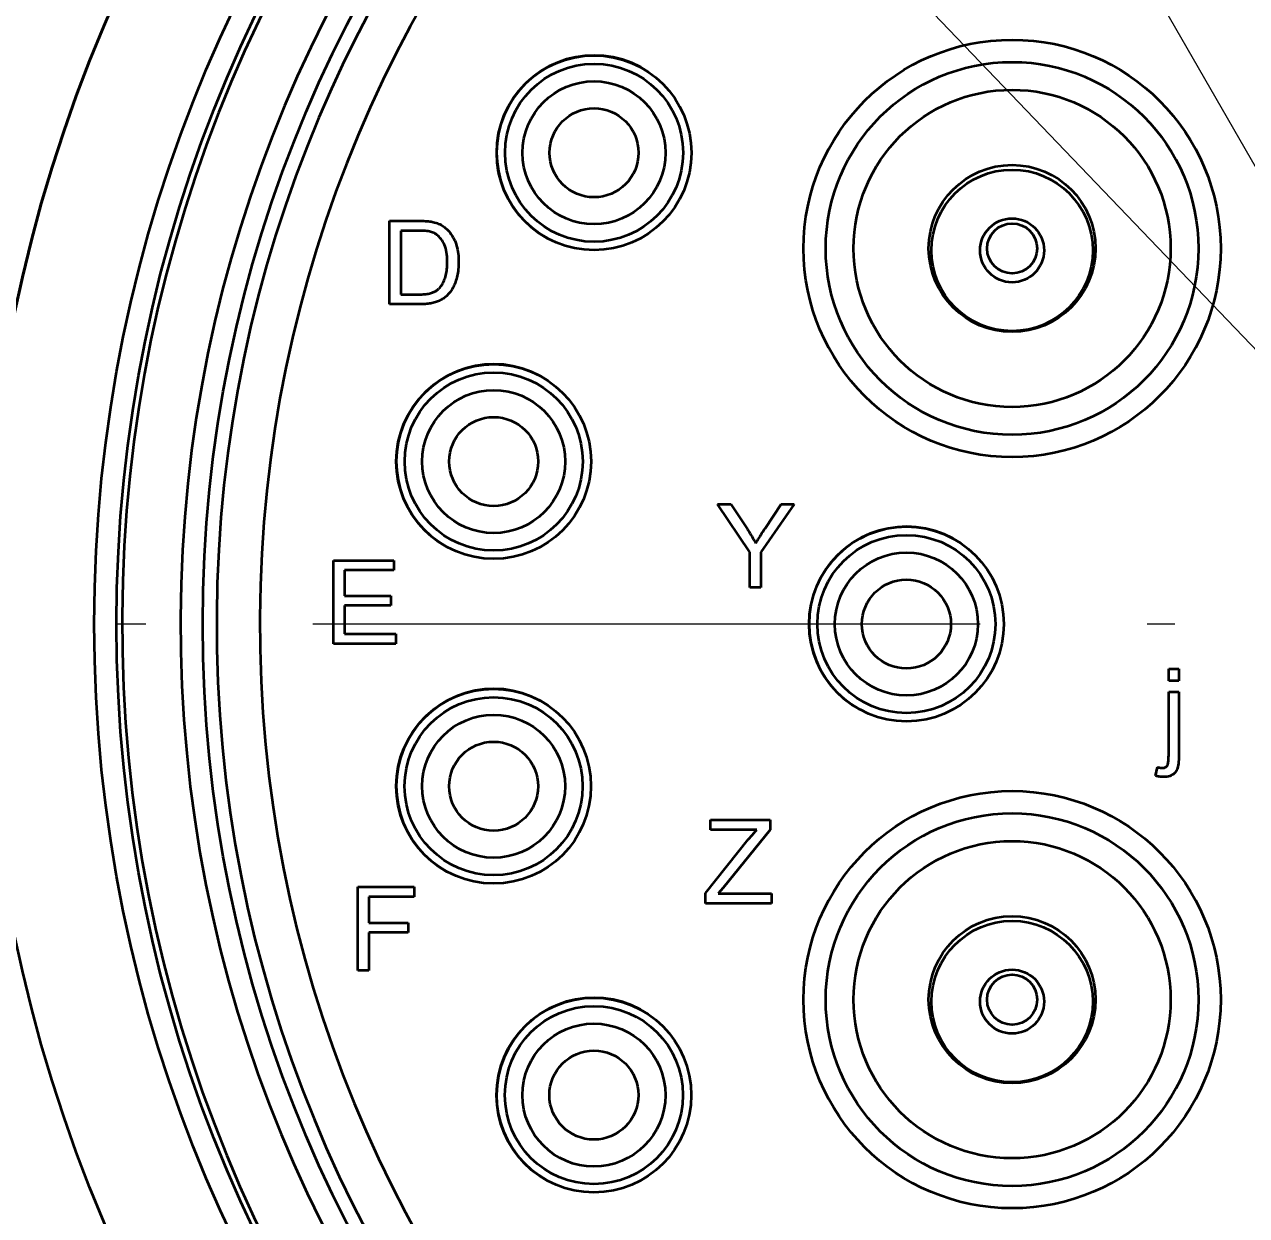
# Model space of a CAD drawing. Extents: x 23 to 472, y 3 to 294.
# Drawn here: x 371.7 to 382.68, y 206.67 to 217.37 of the extents above; entities that cross this region are included whole.
import ezdxf
from ezdxf.enums import TextEntityAlignment as Align

# ---------------------------------------------------------------- set-up
doc = ezdxf.new("R2010")
doc.units = 0
doc.linetypes.add('DASHDOT', pattern=[18.5, 12, -3, 0.5, -3])
doc.layers.get('0').update_dxf_attribs({"lineweight": 13})
doc.styles.get("Standard").update_dxf_attribs({"font": 'isocp.shx'})
doc.dimstyles.get("Standard").update_dxf_attribs({"dimtxt": 2.5, "dimasz": 2.5, "dimexe": 1.25, "dimexo": 0.625, "dimtad": 1, "dimcen": 2.5, "dimadec": 0, "dimazin": 0, "dimtfac": 1, "dimtmove": 0, "dimatfit": 0, "dimfxl": 0, "dimarcsym": 0})

# ---------------------------------------------------------------- blocks, each defined once
blk = doc.blocks.new('*D')
at = {"color": 7, "lineweight": 13}
for p, q in [((369.263, 239.553), (395.349, 194.212)), ((363.234, 234.837), (397.923, 198.622))]:
    blk.add_line(p, q, dxfattribs=at)
at = {"color": 34, "lineweight": 13, "ltscale": 0.415699}
blk.add_line((121.028, 197.011), (121.028, 180.383), dxfattribs=at)
at = {"color": 34, "lineweight": 13, "ltscale": 0.421525}
blk.add_line((278.401, 197.011), (278.401, 180.15), dxfattribs=at)
at = {"color": 34, "lineweight": 13}
for p, q in [((45.716, 194.074), (45.716, 169.46)), ((353.941, 194.074), (353.941, 169.46)), ((45.716, 182.383), (121.028, 182.383)), ((278.401, 182.15), (353.941, 182.15)), ((45.716, 171.46), (353.941, 171.46))]:
    blk.add_line(p, q, dxfattribs=at)
at = {"color": 34, "lineweight": 13, "ltscale": 0.342256}
blk.add_line((45.716, 194.074), (45.716, 180.383), dxfattribs=at)
at = {"color": 34, "lineweight": 13, "ltscale": 0.348082}
blk.add_line((353.941, 194.074), (353.941, 180.15), dxfattribs=at)
at = {"color": 7, "lineweight": 13}
for points in [[(376.315, 228.334), (374.903, 229.751), (375.418, 227.818)], [(374.039, 224.304), (372.329, 225.341), (373.292, 223.588)], [(396.213, 199.659), (397.923, 198.622), (396.96, 200.375)], [(393.937, 195.629), (395.349, 194.212), (394.834, 196.145)]]:
    blk.add_lwpolyline(points, dxfattribs=at)
at = {"color": 34, "lineweight": 13}
for points in [[(47.647, 182.901), (45.716, 182.383), (47.647, 181.866)], [(119.096, 181.866), (121.028, 182.383), (119.096, 182.901)], [(280.332, 182.668), (278.401, 182.15), (280.332, 181.633)], [(352.01, 181.633), (353.941, 182.15), (352.01, 182.668)], [(47.647, 171.978), (45.716, 171.46), (47.647, 170.943)], [(352.01, 170.943), (353.941, 171.46), (352.01, 171.978)]]:
    blk.add_lwpolyline(points, dxfattribs=at)
at = {"color": 7, "lineweight": 13}
for s, rotation, p, p2 in [('%%c', 299.913, (370.13, 240.052), (371.377, 237.885)), ('82', 299.913, (371.875, 237.018), (374.062, 233.217)), ('%%c', 313.7669, (363.956, 235.528), (365.685, 233.723)), ('74', 313.7669, (366.377, 233.001), (369.41, 229.834))]:
    blk.add_text(s, height=2.5, rotation=rotation, dxfattribs=at).set_placement(p, p2, align=Align.FIT)
at = {"color": 34, "lineweight": 13}
for s, height, p, p2 in [('/[6.3]', 3.5, (93.533, 183.383), (107.906, 183.383)), ('/[6.3]', 3.5, (326.333, 183.15), (340.705, 183.15)), ('155', 3.5, (74.21, 183.383), (83.768, 183.383)), ('155', 3.5, (307.009, 183.15), (316.567, 183.15)), ('%%p50', 2.45, (85.868, 183.908), (92.533, 183.908)), ('%%p50', 2.45, (318.667, 183.675), (325.333, 183.675)), ('"L"', 3.5, (194.441, 172.46), (202.031, 172.46)), ('%%p50', 2.45, (204.131, 172.985), (210.797, 172.985))]:
    blk.add_text(s, height=height, dxfattribs=at).set_placement(p, p2, align=Align.FIT)
blk = doc.blocks.new('BLOCK4538')
at = {"color": 7, "linetype": 'DASHDOT', "lineweight": 13}
blk.add_line((45.826, 0), (-49.283, 0), dxfattribs=at)
blk = doc.blocks.new('BLOCK4539')
at = {"color": 7, "lineweight": 35, "ltscale": 0.0375}
for p, q in [((-20.29, 5.746), (-20.29, 7.246)), ((-21.298, -0.356), (-21.298, 1.144)), ((-20.861, -6.225), (-20.861, -4.725))]:
    blk.add_line(p, q, dxfattribs=at)
at = {"color": 7, "lineweight": 35, "ltscale": 0.012918}
blk.add_line((-20.29, 7.246), (-19.773, 7.246), dxfattribs=at)
at = {"color": 7, "lineweight": 35, "ltscale": 0.028649}
for p, q in [((-20.091, 7.069), (-20.091, 5.923)), ((-6.101, -1.221), (-6.101, -2.367))]:
    blk.add_line(p, q, dxfattribs=at)
at = {"color": 7, "lineweight": 35, "ltscale": 0.007879}
blk.add_line((-19.776, 7.069), (-20.091, 7.069), dxfattribs=at)
at = {"color": 7, "lineweight": 35, "ltscale": 0.000860609}
blk.add_line((-19.742, 7.068), (-19.776, 7.069), dxfattribs=at)
at = {"color": 7, "lineweight": 35, "ltscale": 0.000854117}
blk.add_line((-19.773, 7.246), (-19.739, 7.246), dxfattribs=at)
at = {"color": 7, "lineweight": 35, "ltscale": 0.000812472}
blk.add_line((-19.709, 7.068), (-19.742, 7.068), dxfattribs=at)
at = {"color": 7, "lineweight": 35, "ltscale": 0.000812683}
blk.add_line((-19.739, 7.246), (-19.706, 7.245), dxfattribs=at)
at = {"color": 7, "lineweight": 35, "ltscale": 0.000764671}
blk.add_line((-19.679, 7.066), (-19.709, 7.068), dxfattribs=at)
at = {"color": 7, "lineweight": 35, "ltscale": 0.0007718}
blk.add_line((-19.706, 7.245), (-19.675, 7.244), dxfattribs=at)
at = {"color": 7, "lineweight": 35, "ltscale": 0.000716897}
blk.add_line((-19.65, 7.064), (-19.679, 7.066), dxfattribs=at)
at = {"color": 7, "lineweight": 35, "ltscale": 0.000730731}
blk.add_line((-19.675, 7.244), (-19.646, 7.242), dxfattribs=at)
at = {"color": 7, "lineweight": 35, "ltscale": 0.000670018}
blk.add_line((-19.623, 7.061), (-19.65, 7.064), dxfattribs=at)
at = {"color": 7, "lineweight": 35, "ltscale": 0.000690252}
blk.add_line((-19.646, 7.242), (-19.619, 7.24), dxfattribs=at)
at = {"color": 7, "lineweight": 35, "ltscale": 0.000623302}
blk.add_line((-19.599, 7.058), (-19.623, 7.061), dxfattribs=at)
at = {"color": 7, "lineweight": 35, "ltscale": 0.000649671}
blk.add_line((-19.619, 7.24), (-19.593, 7.238), dxfattribs=at)
at = {"color": 7, "lineweight": 35, "ltscale": 0.000577815}
blk.add_line((-19.576, 7.054), (-19.599, 7.058), dxfattribs=at)
at = {"color": 7, "lineweight": 35, "ltscale": 0.000609389}
blk.add_line((-19.593, 7.238), (-19.569, 7.235), dxfattribs=at)
at = {"color": 7, "lineweight": 35, "ltscale": 0.000533297}
blk.add_line((-19.555, 7.049), (-19.576, 7.054), dxfattribs=at)
at = {"color": 7, "lineweight": 35, "ltscale": 0.000569539}
blk.add_line((-19.569, 7.235), (-19.546, 7.232), dxfattribs=at)
at = {"color": 7, "lineweight": 35, "ltscale": 0.000489575}
blk.add_line((-19.536, 7.044), (-19.555, 7.049), dxfattribs=at)
at = {"color": 7, "lineweight": 35, "ltscale": 0.000530563}
blk.add_line((-19.546, 7.232), (-19.525, 7.228), dxfattribs=at)
at = {"color": 7, "lineweight": 35, "ltscale": 0.0004478}
blk.add_line((-19.519, 7.038), (-19.536, 7.044), dxfattribs=at)
at = {"color": 7, "lineweight": 35, "ltscale": 0.000492081}
blk.add_line((-19.525, 7.228), (-19.506, 7.224), dxfattribs=at)
at = {"color": 7, "lineweight": 35, "ltscale": 0.00059323}
blk.add_line((-19.497, 7.029), (-19.519, 7.038), dxfattribs=at)
at = {"color": 7, "lineweight": 35, "ltscale": 0.00065514}
blk.add_line((-19.506, 7.224), (-19.481, 7.218), dxfattribs=at)
at = {"color": 7, "lineweight": 35, "ltscale": 0.000643037}
blk.add_line((-19.481, 7.218), (-19.456, 7.211), dxfattribs=at)
at = {"color": 7, "lineweight": 35, "ltscale": 0.000632765}
blk.add_line((-19.456, 7.211), (-19.432, 7.202), dxfattribs=at)
at = {"color": 7, "lineweight": 35, "ltscale": 0.000623222}
blk.add_line((-19.432, 7.202), (-19.409, 7.193), dxfattribs=at)
at = {"color": 7, "lineweight": 35, "ltscale": 0.00061536}
blk.add_line((-19.409, 7.193), (-19.386, 7.183), dxfattribs=at)
at = {"color": 7, "lineweight": 35, "ltscale": 0.000608915}
blk.add_line((-19.386, 7.183), (-19.365, 7.171), dxfattribs=at)
at = {"color": 7, "lineweight": 35, "ltscale": 0.000604343}
blk.add_line((-19.365, 7.171), (-19.344, 7.159), dxfattribs=at)
at = {"color": 7, "lineweight": 35, "ltscale": 0.000600443}
blk.add_line((-19.344, 7.159), (-19.324, 7.146), dxfattribs=at)
at = {"color": 7, "lineweight": 35, "ltscale": 0.000598502}
blk.add_line((-19.324, 7.146), (-19.305, 7.132), dxfattribs=at)
at = {"color": 7, "lineweight": 35, "ltscale": 0.000598583}
blk.add_line((-19.305, 7.132), (-19.286, 7.117), dxfattribs=at)
at = {"color": 7, "lineweight": 35, "ltscale": 0.000774607}
blk.add_line((-19.286, 7.117), (-19.263, 7.096), dxfattribs=at)
at = {"color": 7, "lineweight": 35, "ltscale": 0.000772011}
blk.add_line((-19.263, 7.096), (-19.241, 7.075), dxfattribs=at)
at = {"color": 7, "lineweight": 35, "ltscale": 0.000771525}
blk.add_line((-19.241, 7.075), (-19.22, 7.052), dxfattribs=at)
at = {"color": 7, "lineweight": 35, "ltscale": 0.000772991}
blk.add_line((-19.22, 7.052), (-19.201, 7.028), dxfattribs=at)
at = {"color": 7, "lineweight": 35, "ltscale": 0.000596176}
blk.add_line((-19.476, 7.018), (-19.497, 7.029), dxfattribs=at)
at = {"color": 7, "lineweight": 35, "ltscale": 0.000602188}
blk.add_line((-19.456, 7.005), (-19.476, 7.018), dxfattribs=at)
at = {"color": 7, "lineweight": 35, "ltscale": 0.000612062}
blk.add_line((-19.436, 6.99), (-19.456, 7.005), dxfattribs=at)
at = {"color": 7, "lineweight": 35, "ltscale": 0.000624554}
blk.add_line((-19.417, 6.974), (-19.436, 6.99), dxfattribs=at)
at = {"color": 7, "lineweight": 35, "ltscale": 0.000640223}
blk.add_line((-19.399, 6.957), (-19.417, 6.974), dxfattribs=at)
at = {"color": 7, "lineweight": 35, "ltscale": 0.000658548}
blk.add_line((-19.381, 6.937), (-19.399, 6.957), dxfattribs=at)
at = {"color": 7, "lineweight": 35, "ltscale": 0.000679116}
blk.add_line((-19.364, 6.916), (-19.381, 6.937), dxfattribs=at)
at = {"color": 7, "lineweight": 35, "ltscale": 0.000702166}
blk.add_line((-19.347, 6.893), (-19.364, 6.916), dxfattribs=at)
at = {"color": 7, "lineweight": 35, "ltscale": 0.000727572}
blk.add_line((-19.331, 6.869), (-19.347, 6.893), dxfattribs=at)
at = {"color": 7, "lineweight": 35, "ltscale": 0.000754442}
blk.add_line((-19.317, 6.842), (-19.331, 6.869), dxfattribs=at)
at = {"color": 7, "lineweight": 35, "ltscale": 0.000785166}
blk.add_line((-19.304, 6.814), (-19.317, 6.842), dxfattribs=at)
at = {"color": 7, "lineweight": 35, "ltscale": 0.00082116}
blk.add_line((-19.292, 6.783), (-19.304, 6.814), dxfattribs=at)
at = {"color": 7, "lineweight": 35, "ltscale": 0.000776791}
blk.add_line((-19.201, 7.028), (-19.182, 7.003), dxfattribs=at)
at = {"color": 7, "lineweight": 35, "ltscale": 0.000782527}
blk.add_line((-19.182, 7.003), (-19.165, 6.976), dxfattribs=at)
at = {"color": 7, "lineweight": 35, "ltscale": 0.000790665}
blk.add_line((-19.165, 6.976), (-19.149, 6.949), dxfattribs=at)
at = {"color": 7, "lineweight": 35, "ltscale": 0.000800556}
blk.add_line((-19.149, 6.949), (-19.134, 6.921), dxfattribs=at)
at = {"color": 7, "lineweight": 35, "ltscale": 0.000812665}
blk.add_line((-19.134, 6.921), (-19.121, 6.891), dxfattribs=at)
at = {"color": 7, "lineweight": 35, "ltscale": 0.000826324}
blk.add_line((-19.121, 6.891), (-19.108, 6.861), dxfattribs=at)
at = {"color": 7, "lineweight": 35, "ltscale": 0.000839002}
blk.add_line((-19.108, 6.861), (-19.097, 6.829), dxfattribs=at)
at = {"color": 7, "lineweight": 35, "ltscale": 0.000851288}
blk.add_line((-19.097, 6.829), (-19.087, 6.796), dxfattribs=at)
at = {"color": 7, "lineweight": 35, "ltscale": 0.000859898}
blk.add_line((-19.282, 6.75), (-19.292, 6.783), dxfattribs=at)
at = {"color": 7, "lineweight": 35, "ltscale": 0.000902372}
blk.add_line((-19.274, 6.715), (-19.282, 6.75), dxfattribs=at)
at = {"color": 7, "lineweight": 35, "ltscale": 0.000947583}
blk.add_line((-19.267, 6.678), (-19.274, 6.715), dxfattribs=at)
at = {"color": 7, "lineweight": 35, "ltscale": 0.000994984}
blk.add_line((-19.261, 6.638), (-19.267, 6.678), dxfattribs=at)
at = {"color": 7, "lineweight": 35, "ltscale": 0.001045}
blk.add_line((-19.257, 6.597), (-19.261, 6.638), dxfattribs=at)
at = {"color": 7, "lineweight": 35, "ltscale": 0.001096}
blk.add_line((-19.255, 6.553), (-19.257, 6.597), dxfattribs=at)
at = {"color": 7, "lineweight": 35, "ltscale": 0.00086439}
blk.add_line((-19.087, 6.796), (-19.078, 6.763), dxfattribs=at)
at = {"color": 7, "lineweight": 35, "ltscale": 0.000879038}
blk.add_line((-19.078, 6.763), (-19.071, 6.729), dxfattribs=at)
at = {"color": 7, "lineweight": 35, "ltscale": 0.00089516}
blk.add_line((-19.071, 6.729), (-19.064, 6.693), dxfattribs=at)
at = {"color": 7, "lineweight": 35, "ltscale": 0.000912206}
blk.add_line((-19.064, 6.693), (-19.059, 6.657), dxfattribs=at)
at = {"color": 7, "lineweight": 35, "ltscale": 0.000930419}
blk.add_line((-19.059, 6.657), (-19.055, 6.62), dxfattribs=at)
at = {"color": 7, "lineweight": 35, "ltscale": 0.000950001}
blk.add_line((-19.055, 6.62), (-19.052, 6.582), dxfattribs=at)
at = {"color": 7, "lineweight": 35, "ltscale": 0.00074078}
blk.add_line((-19.264, 6.35), (-19.261, 6.379), dxfattribs=at)
at = {"color": 7, "lineweight": 35, "ltscale": 0.000763778}
blk.add_line((-19.261, 6.379), (-19.258, 6.41), dxfattribs=at)
at = {"color": 7, "lineweight": 35, "ltscale": 0.000787364}
blk.add_line((-19.258, 6.41), (-19.256, 6.441), dxfattribs=at)
at = {"color": 7, "lineweight": 35, "ltscale": 0.00081192}
blk.add_line((-19.256, 6.441), (-19.255, 6.474), dxfattribs=at)
at = {"color": 7, "lineweight": 35, "ltscale": 0.00115}
blk.add_line((-19.254, 6.507), (-19.255, 6.553), dxfattribs=at)
at = {"color": 7, "lineweight": 35, "ltscale": 0.00083663}
blk.add_line((-19.255, 6.474), (-19.254, 6.507), dxfattribs=at)
at = {"color": 7, "lineweight": 35, "ltscale": 0.000771998}
blk.add_line((-19.056, 6.374), (-19.06, 6.343), dxfattribs=at)
at = {"color": 7, "lineweight": 35, "ltscale": 0.000789666}
blk.add_line((-19.053, 6.405), (-19.056, 6.374), dxfattribs=at)
at = {"color": 7, "lineweight": 35, "ltscale": 0.000807223}
blk.add_line((-19.051, 6.437), (-19.053, 6.405), dxfattribs=at)
at = {"color": 7, "lineweight": 35, "ltscale": 0.000970334}
blk.add_line((-19.052, 6.582), (-19.05, 6.544), dxfattribs=at)
at = {"color": 7, "lineweight": 35, "ltscale": 0.000825637}
blk.add_line((-19.05, 6.47), (-19.051, 6.437), dxfattribs=at)
at = {"color": 7, "lineweight": 35, "ltscale": 0.000991937}
blk.add_line((-19.05, 6.544), (-19.05, 6.504), dxfattribs=at)
at = {"color": 7, "lineweight": 35, "ltscale": 0.000844637}
blk.add_line((-19.05, 6.504), (-19.05, 6.47), dxfattribs=at)
at = {"color": 7, "lineweight": 35, "ltscale": 0.000584822}
blk.add_line((-19.32, 6.151), (-19.311, 6.172), dxfattribs=at)
at = {"color": 7, "lineweight": 35, "ltscale": 0.000601475}
blk.add_line((-19.311, 6.172), (-19.302, 6.195), dxfattribs=at)
at = {"color": 7, "lineweight": 35, "ltscale": 0.000618555}
blk.add_line((-19.302, 6.195), (-19.294, 6.218), dxfattribs=at)
at = {"color": 7, "lineweight": 35, "ltscale": 0.000636867}
blk.add_line((-19.294, 6.218), (-19.286, 6.242), dxfattribs=at)
at = {"color": 7, "lineweight": 35, "ltscale": 0.000655747}
blk.add_line((-19.286, 6.242), (-19.279, 6.268), dxfattribs=at)
at = {"color": 7, "lineweight": 35, "ltscale": 0.000675528}
blk.add_line((-19.279, 6.268), (-19.274, 6.294), dxfattribs=at)
at = {"color": 7, "lineweight": 35, "ltscale": 0.000696618}
blk.add_line((-19.274, 6.294), (-19.268, 6.321), dxfattribs=at)
at = {"color": 7, "lineweight": 35, "ltscale": 0.000718146}
blk.add_line((-19.268, 6.321), (-19.264, 6.35), dxfattribs=at)
at = {"color": 7, "lineweight": 35, "ltscale": 0.000662438}
blk.add_line((-19.098, 6.175), (-19.106, 6.15), dxfattribs=at)
at = {"color": 7, "lineweight": 35, "ltscale": 0.000680085}
blk.add_line((-19.089, 6.201), (-19.098, 6.175), dxfattribs=at)
at = {"color": 7, "lineweight": 35, "ltscale": 0.000695798}
blk.add_line((-19.082, 6.228), (-19.089, 6.201), dxfattribs=at)
at = {"color": 7, "lineweight": 35, "ltscale": 0.000709918}
blk.add_line((-19.075, 6.255), (-19.082, 6.228), dxfattribs=at)
at = {"color": 7, "lineweight": 35, "ltscale": 0.000723989}
blk.add_line((-19.069, 6.284), (-19.075, 6.255), dxfattribs=at)
at = {"color": 7, "lineweight": 35, "ltscale": 0.000739685}
blk.add_line((-19.064, 6.313), (-19.069, 6.284), dxfattribs=at)
at = {"color": 7, "lineweight": 35, "ltscale": 0.000755331}
blk.add_line((-19.06, 6.343), (-19.064, 6.313), dxfattribs=at)
at = {"color": 7, "lineweight": 35, "ltscale": 0.000570794}
blk.add_line((-19.639, 5.93), (-19.616, 5.933), dxfattribs=at)
at = {"color": 7, "lineweight": 35, "ltscale": 0.000541613}
blk.add_line((-19.616, 5.933), (-19.595, 5.936), dxfattribs=at)
at = {"color": 7, "lineweight": 35, "ltscale": 0.000512533}
blk.add_line((-19.595, 5.936), (-19.574, 5.94), dxfattribs=at)
at = {"color": 7, "lineweight": 35, "ltscale": 0.000484435}
blk.add_line((-19.574, 5.94), (-19.556, 5.945), dxfattribs=at)
at = {"color": 7, "lineweight": 35, "ltscale": 0.000457163}
blk.add_line((-19.556, 5.945), (-19.538, 5.95), dxfattribs=at)
at = {"color": 7, "lineweight": 35, "ltscale": 0.000437823}
blk.add_line((-19.538, 5.95), (-19.522, 5.956), dxfattribs=at)
at = {"color": 7, "lineweight": 35, "ltscale": 0.000425511}
blk.add_line((-19.522, 5.956), (-19.506, 5.962), dxfattribs=at)
at = {"color": 7, "lineweight": 35, "ltscale": 0.000414417}
blk.add_line((-19.506, 5.962), (-19.491, 5.969), dxfattribs=at)
at = {"color": 7, "lineweight": 35, "ltscale": 0.000403308}
blk.add_line((-19.491, 5.969), (-19.476, 5.976), dxfattribs=at)
at = {"color": 7, "lineweight": 35, "ltscale": 0.000393174}
blk.add_line((-19.476, 5.976), (-19.462, 5.984), dxfattribs=at)
at = {"color": 7, "lineweight": 35, "ltscale": 0.000383824}
blk.add_line((-19.462, 5.984), (-19.449, 5.992), dxfattribs=at)
at = {"color": 7, "lineweight": 35, "ltscale": 0.000375922}
blk.add_line((-19.449, 5.992), (-19.437, 6), dxfattribs=at)
at = {"color": 7, "lineweight": 35, "ltscale": 0.000368125}
blk.add_line((-19.437, 6), (-19.425, 6.009), dxfattribs=at)
at = {"color": 7, "lineweight": 35, "ltscale": 0.000362168}
blk.add_line((-19.425, 6.009), (-19.414, 6.018), dxfattribs=at)
at = {"color": 7, "lineweight": 35, "ltscale": 0.000356469}
blk.add_line((-19.414, 6.018), (-19.404, 6.028), dxfattribs=at)
at = {"color": 7, "lineweight": 35, "ltscale": 0.000502727}
blk.add_line((-19.404, 6.028), (-19.39, 6.043), dxfattribs=at)
at = {"color": 7, "lineweight": 35, "ltscale": 0.000510222}
blk.add_line((-19.39, 6.043), (-19.377, 6.058), dxfattribs=at)
at = {"color": 7, "lineweight": 35, "ltscale": 0.000519199}
blk.add_line((-19.377, 6.058), (-19.364, 6.075), dxfattribs=at)
at = {"color": 7, "lineweight": 35, "ltscale": 0.00053039}
blk.add_line((-19.364, 6.075), (-19.352, 6.092), dxfattribs=at)
at = {"color": 7, "lineweight": 35, "ltscale": 0.000541916}
blk.add_line((-19.352, 6.092), (-19.341, 6.111), dxfattribs=at)
at = {"color": 7, "lineweight": 35, "ltscale": 0.000554854}
blk.add_line((-19.341, 6.111), (-19.33, 6.13), dxfattribs=at)
at = {"color": 7, "lineweight": 35, "ltscale": 0.000569816}
blk.add_line((-19.33, 6.13), (-19.32, 6.151), dxfattribs=at)
at = {"color": 7, "lineweight": 35, "ltscale": 0.000495861}
blk.add_line((-19.23, 5.934), (-19.244, 5.919), dxfattribs=at)
at = {"color": 7, "lineweight": 35, "ltscale": 0.000506185}
blk.add_line((-19.217, 5.95), (-19.23, 5.934), dxfattribs=at)
at = {"color": 7, "lineweight": 35, "ltscale": 0.000516166}
blk.add_line((-19.204, 5.966), (-19.217, 5.95), dxfattribs=at)
at = {"color": 7, "lineweight": 35, "ltscale": 0.000527488}
blk.add_line((-19.192, 5.983), (-19.204, 5.966), dxfattribs=at)
at = {"color": 7, "lineweight": 35, "ltscale": 0.000539438}
blk.add_line((-19.18, 6), (-19.192, 5.983), dxfattribs=at)
at = {"color": 7, "lineweight": 35, "ltscale": 0.000551787}
blk.add_line((-19.168, 6.019), (-19.18, 6), dxfattribs=at)
at = {"color": 7, "lineweight": 35, "ltscale": 0.000565768}
blk.add_line((-19.156, 6.039), (-19.168, 6.019), dxfattribs=at)
at = {"color": 7, "lineweight": 35, "ltscale": 0.000580074}
blk.add_line((-19.145, 6.059), (-19.156, 6.039), dxfattribs=at)
at = {"color": 7, "lineweight": 35, "ltscale": 0.000595244}
blk.add_line((-19.135, 6.081), (-19.145, 6.059), dxfattribs=at)
at = {"color": 7, "lineweight": 35, "ltscale": 0.000610931}
blk.add_line((-19.125, 6.103), (-19.135, 6.081), dxfattribs=at)
at = {"color": 7, "lineweight": 35, "ltscale": 0.000627564}
blk.add_line((-19.115, 6.126), (-19.125, 6.103), dxfattribs=at)
at = {"color": 7, "lineweight": 35, "ltscale": 0.000644538}
blk.add_line((-19.106, 6.15), (-19.115, 6.126), dxfattribs=at)
at = {"color": 7, "lineweight": 35, "ltscale": 0.013531}
blk.add_line((-19.748, 5.746), (-20.29, 5.746), dxfattribs=at)
at = {"color": 7, "lineweight": 35, "ltscale": 0.008006}
blk.add_line((-20.091, 5.923), (-19.771, 5.923), dxfattribs=at)
at = {"color": 7, "lineweight": 35, "ltscale": 0.000725983}
blk.add_line((-19.771, 5.923), (-19.742, 5.923), dxfattribs=at)
at = {"color": 7, "lineweight": 35, "ltscale": 0.000672931}
blk.add_line((-19.721, 5.746), (-19.748, 5.746), dxfattribs=at)
at = {"color": 7, "lineweight": 35, "ltscale": 0.000694181}
blk.add_line((-19.742, 5.923), (-19.714, 5.924), dxfattribs=at)
at = {"color": 7, "lineweight": 35, "ltscale": 0.000657177}
blk.add_line((-19.695, 5.747), (-19.721, 5.746), dxfattribs=at)
at = {"color": 7, "lineweight": 35, "ltscale": 0.000662759}
blk.add_line((-19.714, 5.924), (-19.688, 5.925), dxfattribs=at)
at = {"color": 7, "lineweight": 35, "ltscale": 0.00064205}
blk.add_line((-19.67, 5.748), (-19.695, 5.747), dxfattribs=at)
at = {"color": 7, "lineweight": 35, "ltscale": 0.000631657}
blk.add_line((-19.688, 5.925), (-19.662, 5.927), dxfattribs=at)
at = {"color": 7, "lineweight": 35, "ltscale": 0.000627589}
blk.add_line((-19.645, 5.75), (-19.67, 5.748), dxfattribs=at)
at = {"color": 7, "lineweight": 35, "ltscale": 0.000601348}
blk.add_line((-19.662, 5.927), (-19.639, 5.93), dxfattribs=at)
at = {"color": 7, "lineweight": 35, "ltscale": 0.000613062}
blk.add_line((-19.62, 5.752), (-19.645, 5.75), dxfattribs=at)
at = {"color": 7, "lineweight": 35, "ltscale": 0.000598501}
blk.add_line((-19.596, 5.755), (-19.62, 5.752), dxfattribs=at)
at = {"color": 7, "lineweight": 35, "ltscale": 0.000584961}
blk.add_line((-19.573, 5.758), (-19.596, 5.755), dxfattribs=at)
at = {"color": 7, "lineweight": 35, "ltscale": 0.000571566}
blk.add_line((-19.551, 5.762), (-19.573, 5.758), dxfattribs=at)
at = {"color": 7, "lineweight": 35, "ltscale": 0.000558485}
blk.add_line((-19.529, 5.767), (-19.551, 5.762), dxfattribs=at)
at = {"color": 7, "lineweight": 35, "ltscale": 0.0005458}
blk.add_line((-19.507, 5.771), (-19.529, 5.767), dxfattribs=at)
at = {"color": 7, "lineweight": 35, "ltscale": 0.000533937}
blk.add_line((-19.487, 5.777), (-19.507, 5.771), dxfattribs=at)
at = {"color": 7, "lineweight": 35, "ltscale": 0.000522108}
blk.add_line((-19.467, 5.783), (-19.487, 5.777), dxfattribs=at)
at = {"color": 7, "lineweight": 35, "ltscale": 0.000511023}
blk.add_line((-19.447, 5.789), (-19.467, 5.783), dxfattribs=at)
at = {"color": 7, "lineweight": 35, "ltscale": 0.000500548}
blk.add_line((-19.428, 5.796), (-19.447, 5.789), dxfattribs=at)
at = {"color": 7, "lineweight": 35, "ltscale": 0.000490101}
blk.add_line((-19.41, 5.803), (-19.428, 5.796), dxfattribs=at)
at = {"color": 7, "lineweight": 35, "ltscale": 0.000480995}
blk.add_line((-19.393, 5.811), (-19.41, 5.803), dxfattribs=at)
at = {"color": 7, "lineweight": 35, "ltscale": 0.000472075}
blk.add_line((-19.376, 5.819), (-19.393, 5.811), dxfattribs=at)
at = {"color": 7, "lineweight": 35, "ltscale": 0.000463675}
blk.add_line((-19.359, 5.828), (-19.376, 5.819), dxfattribs=at)
at = {"color": 7, "lineweight": 35, "ltscale": 0.000455951}
blk.add_line((-19.344, 5.837), (-19.359, 5.828), dxfattribs=at)
at = {"color": 7, "lineweight": 35, "ltscale": 0.000449625}
blk.add_line((-19.328, 5.847), (-19.344, 5.837), dxfattribs=at)
at = {"color": 7, "lineweight": 35, "ltscale": 0.000448919}
blk.add_line((-19.314, 5.857), (-19.328, 5.847), dxfattribs=at)
at = {"color": 7, "lineweight": 35, "ltscale": 0.000455184}
blk.add_line((-19.299, 5.868), (-19.314, 5.857), dxfattribs=at)
at = {"color": 7, "lineweight": 35, "ltscale": 0.000461931}
blk.add_line((-19.285, 5.88), (-19.299, 5.868), dxfattribs=at)
at = {"color": 7, "lineweight": 35, "ltscale": 0.000469587}
blk.add_line((-19.271, 5.892), (-19.285, 5.88), dxfattribs=at)
at = {"color": 7, "lineweight": 35, "ltscale": 0.000477815}
blk.add_line((-19.257, 5.905), (-19.271, 5.892), dxfattribs=at)
at = {"color": 7, "lineweight": 35, "ltscale": 0.000486393}
blk.add_line((-19.244, 5.919), (-19.257, 5.905), dxfattribs=at)
at = {"color": 7, "lineweight": 35, "ltscale": 0.006037}
blk.add_line((-14.396, 2.157), (-14.154, 2.157), dxfattribs=at)
at = {"color": 7, "lineweight": 35, "ltscale": 0.026002}
blk.add_line((-13.817, 1.292), (-14.396, 2.157), dxfattribs=at)
at = {"color": 7, "lineweight": 35, "ltscale": 0.013509}
blk.add_line((-14.154, 2.157), (-13.858, 1.705), dxfattribs=at)
at = {"color": 7, "lineweight": 35, "ltscale": 0.026289}
blk.add_line((-13.02, 2.157), (-13.619, 1.292), dxfattribs=at)
at = {"color": 7, "lineweight": 35, "ltscale": 0.013203}
blk.add_line((-13.542, 1.716), (-13.252, 2.157), dxfattribs=at)
at = {"color": 7, "lineweight": 35, "ltscale": 0.005781}
blk.add_line((-13.252, 2.157), (-13.02, 2.157), dxfattribs=at)
at = {"color": 7, "lineweight": 35, "ltscale": 0.000753341}
blk.add_line((-13.858, 1.705), (-13.842, 1.679), dxfattribs=at)
at = {"color": 7, "lineweight": 35, "ltscale": 0.000750448}
blk.add_line((-13.842, 1.679), (-13.826, 1.654), dxfattribs=at)
at = {"color": 7, "lineweight": 35, "ltscale": 0.000747405}
blk.add_line((-13.826, 1.654), (-13.81, 1.629), dxfattribs=at)
at = {"color": 7, "lineweight": 35, "ltscale": 0.000744415}
blk.add_line((-13.81, 1.629), (-13.795, 1.603), dxfattribs=at)
at = {"color": 7, "lineweight": 35, "ltscale": 0.000741622}
blk.add_line((-13.795, 1.603), (-13.779, 1.578), dxfattribs=at)
at = {"color": 7, "lineweight": 35, "ltscale": 0.00073866}
blk.add_line((-13.779, 1.578), (-13.764, 1.553), dxfattribs=at)
at = {"color": 7, "lineweight": 35, "ltscale": 0.000735778}
blk.add_line((-13.764, 1.553), (-13.749, 1.527), dxfattribs=at)
at = {"color": 7, "lineweight": 35, "ltscale": 0.000748808}
blk.add_line((-13.663, 1.524), (-13.647, 1.55), dxfattribs=at)
at = {"color": 7, "lineweight": 35, "ltscale": 0.00076855}
blk.add_line((-13.647, 1.55), (-13.631, 1.576), dxfattribs=at)
at = {"color": 7, "lineweight": 35, "ltscale": 0.000788818}
blk.add_line((-13.631, 1.576), (-13.615, 1.603), dxfattribs=at)
at = {"color": 7, "lineweight": 35, "ltscale": 0.000808927}
blk.add_line((-13.615, 1.603), (-13.597, 1.63), dxfattribs=at)
at = {"color": 7, "lineweight": 35, "ltscale": 0.000829229}
blk.add_line((-13.597, 1.63), (-13.58, 1.658), dxfattribs=at)
at = {"color": 7, "lineweight": 35, "ltscale": 0.000849392}
blk.add_line((-13.58, 1.658), (-13.561, 1.687), dxfattribs=at)
at = {"color": 7, "lineweight": 35, "ltscale": 0.000869742}
blk.add_line((-13.561, 1.687), (-13.542, 1.716), dxfattribs=at)
at = {"color": 7, "lineweight": 35, "ltscale": 0.000732873}
blk.add_line((-13.749, 1.527), (-13.735, 1.502), dxfattribs=at)
at = {"color": 7, "lineweight": 35, "ltscale": 0.000730023}
blk.add_line((-13.735, 1.502), (-13.72, 1.476), dxfattribs=at)
at = {"color": 7, "lineweight": 35, "ltscale": 0.000727424}
blk.add_line((-13.72, 1.476), (-13.706, 1.451), dxfattribs=at)
at = {"color": 7, "lineweight": 35, "ltscale": 0.000688447}
blk.add_line((-13.706, 1.451), (-13.692, 1.475), dxfattribs=at)
at = {"color": 7, "lineweight": 35, "ltscale": 0.000708421}
blk.add_line((-13.692, 1.475), (-13.678, 1.499), dxfattribs=at)
at = {"color": 7, "lineweight": 35, "ltscale": 0.000728279}
blk.add_line((-13.678, 1.499), (-13.663, 1.524), dxfattribs=at)
at = {"color": 7, "lineweight": 35, "ltscale": 0.027114}
blk.add_line((-21.298, 1.144), (-20.213, 1.144), dxfattribs=at)
at = {"color": 7, "lineweight": 35, "ltscale": 0.004425}
for p, q in [((-20.213, 1.144), (-20.213, 0.967)), ((-20.179, -0.179), (-20.179, -0.356)), ((-14.524, -3.697), (-14.524, -3.52)), ((-13.45, -3.52), (-13.45, -3.697)), ((-19.849, -4.725), (-19.849, -4.902)), ((-13.425, -4.843), (-13.425, -5.02)), ((-19.959, -5.367), (-19.959, -5.544))]:
    blk.add_line(p, q, dxfattribs=at)
at = {"color": 7, "lineweight": 35, "ltscale": 0.015885}
for p, q in [((-13.817, 0.657), (-13.817, 1.292)), ((-13.619, 1.292), (-13.619, 0.657))]:
    blk.add_line(p, q, dxfattribs=at)
at = {"color": 7, "lineweight": 35, "ltscale": 0.011485}
blk.add_line((-21.1, 0.967), (-21.1, 0.508), dxfattribs=at)
at = {"color": 7, "lineweight": 35, "ltscale": 0.022152}
blk.add_line((-20.213, 0.967), (-21.1, 0.967), dxfattribs=at)
at = {"color": 7, "lineweight": 35, "ltscale": 0.020745}
for p, q in [((-21.1, 0.508), (-20.27, 0.508)), ((-20.27, 0.332), (-21.1, 0.332))]:
    blk.add_line(p, q, dxfattribs=at)
at = {"color": 7, "lineweight": 35, "ltscale": 0.0044}
blk.add_line((-20.27, 0.508), (-20.27, 0.332), dxfattribs=at)
at = {"color": 7, "lineweight": 35, "ltscale": 0.004963}
for p, q in [((-13.619, 0.657), (-13.817, 0.657)), ((-20.663, -6.225), (-20.861, -6.225))]:
    blk.add_line(p, q, dxfattribs=at)
at = {"color": 7, "lineweight": 35, "ltscale": 0.012764}
blk.add_line((-21.1, 0.332), (-21.1, -0.179), dxfattribs=at)
at = {"color": 7, "lineweight": 35, "ltscale": 0.023022}
blk.add_line((-21.1, -0.179), (-20.179, -0.179), dxfattribs=at)
at = {"color": 7, "lineweight": 35, "ltscale": 0.027984}
blk.add_line((-20.179, -0.356), (-21.298, -0.356), dxfattribs=at)
at = {"color": 7, "lineweight": 35, "ltscale": 0.005346}
for p, q in [((-6.285, -1.021), (-6.285, -0.807)), ((-6.101, -0.807), (-6.101, -1.021))]:
    blk.add_line(p, q, dxfattribs=at)
at = {"color": 7, "lineweight": 35, "ltscale": 0.004605}
for p, q in [((-6.285, -0.807), (-6.101, -0.807)), ((-6.101, -1.021), (-6.285, -1.021)), ((-6.285, -1.221), (-6.101, -1.221))]:
    blk.add_line(p, q, dxfattribs=at)
at = {"color": 7, "lineweight": 35, "ltscale": 0.028547}
blk.add_line((-6.285, -2.362), (-6.285, -1.221), dxfattribs=at)
at = {"color": 7, "lineweight": 35, "ltscale": 0.00066292}
blk.add_line((-6.287, -2.418), (-6.286, -2.391), dxfattribs=at)
at = {"color": 7, "lineweight": 35, "ltscale": 0.000719108}
blk.add_line((-6.286, -2.391), (-6.285, -2.362), dxfattribs=at)
at = {"color": 7, "lineweight": 35, "ltscale": 0.000912155}
blk.add_line((-6.102, -2.405), (-6.103, -2.442), dxfattribs=at)
at = {"color": 7, "lineweight": 35, "ltscale": 0.000972442}
blk.add_line((-6.101, -2.367), (-6.102, -2.405), dxfattribs=at)
at = {"color": 7, "lineweight": 35, "ltscale": 0.004009}
blk.add_line((-6.519, -2.729), (-6.484, -2.572), dxfattribs=at)
at = {"color": 7, "lineweight": 35, "ltscale": 0.000278577}
blk.add_line((-6.484, -2.572), (-6.473, -2.575), dxfattribs=at)
at = {"color": 7, "lineweight": 35, "ltscale": 0.000265666}
blk.add_line((-6.473, -2.575), (-6.463, -2.577), dxfattribs=at)
at = {"color": 7, "lineweight": 35, "ltscale": 0.000252591}
blk.add_line((-6.463, -2.577), (-6.453, -2.58), dxfattribs=at)
at = {"color": 7, "lineweight": 35, "ltscale": 0.000239934}
blk.add_line((-6.453, -2.58), (-6.444, -2.581), dxfattribs=at)
at = {"color": 7, "lineweight": 35, "ltscale": 0.00022665}
blk.add_line((-6.444, -2.581), (-6.435, -2.583), dxfattribs=at)
at = {"color": 7, "lineweight": 35, "ltscale": 0.000214137}
blk.add_line((-6.435, -2.583), (-6.426, -2.584), dxfattribs=at)
at = {"color": 7, "lineweight": 35, "ltscale": 0.000201082}
blk.add_line((-6.426, -2.584), (-6.418, -2.585), dxfattribs=at)
at = {"color": 7, "lineweight": 35, "ltscale": 0.000188927}
blk.add_line((-6.418, -2.585), (-6.411, -2.586), dxfattribs=at)
at = {"color": 7, "lineweight": 35, "ltscale": 0.000176548}
blk.add_line((-6.411, -2.586), (-6.404, -2.586), dxfattribs=at)
at = {"color": 7, "lineweight": 35, "ltscale": 0.000164461}
blk.add_line((-6.404, -2.586), (-6.397, -2.587), dxfattribs=at)
at = {"color": 7, "lineweight": 35, "ltscale": 0.000274428}
blk.add_line((-6.397, -2.587), (-6.386, -2.586), dxfattribs=at)
at = {"color": 7, "lineweight": 35, "ltscale": 0.000261677}
blk.add_line((-6.386, -2.586), (-6.376, -2.585), dxfattribs=at)
at = {"color": 7, "lineweight": 35, "ltscale": 0.000249673}
blk.add_line((-6.376, -2.585), (-6.366, -2.583), dxfattribs=at)
at = {"color": 7, "lineweight": 35, "ltscale": 0.000240207}
blk.add_line((-6.366, -2.583), (-6.357, -2.581), dxfattribs=at)
at = {"color": 7, "lineweight": 35, "ltscale": 0.000232846}
blk.add_line((-6.357, -2.581), (-6.348, -2.577), dxfattribs=at)
at = {"color": 7, "lineweight": 35, "ltscale": 0.000227065}
blk.add_line((-6.348, -2.577), (-6.34, -2.573), dxfattribs=at)
at = {"color": 7, "lineweight": 35, "ltscale": 0.000224114}
blk.add_line((-6.34, -2.573), (-6.332, -2.568), dxfattribs=at)
at = {"color": 7, "lineweight": 35, "ltscale": 0.00022329}
blk.add_line((-6.332, -2.568), (-6.325, -2.563), dxfattribs=at)
at = {"color": 7, "lineweight": 35, "ltscale": 0.000224949}
blk.add_line((-6.325, -2.563), (-6.319, -2.556), dxfattribs=at)
at = {"color": 7, "lineweight": 35, "ltscale": 0.000229341}
blk.add_line((-6.319, -2.556), (-6.313, -2.549), dxfattribs=at)
at = {"color": 7, "lineweight": 35, "ltscale": 0.00025167}
blk.add_line((-6.313, -2.549), (-6.308, -2.541), dxfattribs=at)
at = {"color": 7, "lineweight": 35, "ltscale": 0.000295239}
blk.add_line((-6.308, -2.541), (-6.303, -2.53), dxfattribs=at)
at = {"color": 7, "lineweight": 35, "ltscale": 0.000342879}
blk.add_line((-6.303, -2.53), (-6.299, -2.517), dxfattribs=at)
at = {"color": 7, "lineweight": 35, "ltscale": 0.000393073}
blk.add_line((-6.299, -2.517), (-6.295, -2.501), dxfattribs=at)
at = {"color": 7, "lineweight": 35, "ltscale": 0.000445193}
blk.add_line((-6.295, -2.501), (-6.292, -2.484), dxfattribs=at)
at = {"color": 7, "lineweight": 35, "ltscale": 0.000499041}
blk.add_line((-6.292, -2.484), (-6.29, -2.464), dxfattribs=at)
at = {"color": 7, "lineweight": 35, "ltscale": 0.000552974}
blk.add_line((-6.29, -2.464), (-6.288, -2.442), dxfattribs=at)
at = {"color": 7, "lineweight": 35, "ltscale": 0.000607896}
blk.add_line((-6.288, -2.442), (-6.287, -2.418), dxfattribs=at)
at = {"color": 7, "lineweight": 35, "ltscale": 0.000491485}
blk.add_line((-6.144, -2.629), (-6.153, -2.646), dxfattribs=at)
at = {"color": 7, "lineweight": 35, "ltscale": 0.000533609}
blk.add_line((-6.135, -2.609), (-6.144, -2.629), dxfattribs=at)
at = {"color": 7, "lineweight": 35, "ltscale": 0.000580263}
blk.add_line((-6.127, -2.588), (-6.135, -2.609), dxfattribs=at)
at = {"color": 7, "lineweight": 35, "ltscale": 0.000630092}
blk.add_line((-6.12, -2.563), (-6.127, -2.588), dxfattribs=at)
at = {"color": 7, "lineweight": 35, "ltscale": 0.000683283}
blk.add_line((-6.114, -2.537), (-6.12, -2.563), dxfattribs=at)
at = {"color": 7, "lineweight": 35, "ltscale": 0.00073795}
blk.add_line((-6.11, -2.507), (-6.114, -2.537), dxfattribs=at)
at = {"color": 7, "lineweight": 35, "ltscale": 0.000794917}
blk.add_line((-6.106, -2.476), (-6.11, -2.507), dxfattribs=at)
at = {"color": 7, "lineweight": 35, "ltscale": 0.000853197}
blk.add_line((-6.103, -2.442), (-6.106, -2.476), dxfattribs=at)
at = {"color": 7, "lineweight": 35, "ltscale": 0.000361047}
blk.add_line((-6.505, -2.732), (-6.519, -2.729), dxfattribs=at)
at = {"color": 7, "lineweight": 35, "ltscale": 0.00036131}
blk.add_line((-6.491, -2.736), (-6.505, -2.732), dxfattribs=at)
at = {"color": 7, "lineweight": 35, "ltscale": 0.000361815}
blk.add_line((-6.477, -2.739), (-6.491, -2.736), dxfattribs=at)
at = {"color": 7, "lineweight": 35, "ltscale": 0.000362187}
blk.add_line((-6.462, -2.741), (-6.477, -2.739), dxfattribs=at)
at = {"color": 7, "lineweight": 35, "ltscale": 0.000363351}
blk.add_line((-6.448, -2.743), (-6.462, -2.741), dxfattribs=at)
at = {"color": 7, "lineweight": 35, "ltscale": 0.000364604}
blk.add_line((-6.433, -2.745), (-6.448, -2.743), dxfattribs=at)
at = {"color": 7, "lineweight": 35, "ltscale": 0.000366277}
blk.add_line((-6.419, -2.746), (-6.433, -2.745), dxfattribs=at)
at = {"color": 7, "lineweight": 35, "ltscale": 0.000367785}
blk.add_line((-6.404, -2.747), (-6.419, -2.746), dxfattribs=at)
at = {"color": 7, "lineweight": 35, "ltscale": 0.000369909}
blk.add_line((-6.389, -2.748), (-6.404, -2.747), dxfattribs=at)
at = {"color": 7, "lineweight": 35, "ltscale": 0.000372358}
blk.add_line((-6.374, -2.748), (-6.389, -2.748), dxfattribs=at)
at = {"color": 7, "lineweight": 35, "ltscale": 0.000750785}
blk.add_line((-6.344, -2.747), (-6.374, -2.748), dxfattribs=at)
at = {"color": 7, "lineweight": 35, "ltscale": 0.000710624}
blk.add_line((-6.316, -2.744), (-6.344, -2.747), dxfattribs=at)
at = {"color": 7, "lineweight": 35, "ltscale": 0.000674837}
blk.add_line((-6.29, -2.739), (-6.316, -2.744), dxfattribs=at)
at = {"color": 7, "lineweight": 35, "ltscale": 0.000643814}
blk.add_line((-6.265, -2.732), (-6.29, -2.739), dxfattribs=at)
at = {"color": 7, "lineweight": 35, "ltscale": 0.000618839}
blk.add_line((-6.242, -2.723), (-6.265, -2.732), dxfattribs=at)
at = {"color": 7, "lineweight": 35, "ltscale": 0.000600682}
blk.add_line((-6.221, -2.711), (-6.242, -2.723), dxfattribs=at)
at = {"color": 7, "lineweight": 35, "ltscale": 0.000589561}
blk.add_line((-6.201, -2.698), (-6.221, -2.711), dxfattribs=at)
at = {"color": 7, "lineweight": 35, "ltscale": 0.000585476}
blk.add_line((-6.184, -2.683), (-6.201, -2.698), dxfattribs=at)
at = {"color": 7, "lineweight": 35, "ltscale": 0.000589677}
blk.add_line((-6.168, -2.665), (-6.184, -2.683), dxfattribs=at)
at = {"color": 7, "lineweight": 35, "ltscale": 0.000601715}
blk.add_line((-6.153, -2.646), (-6.168, -2.665), dxfattribs=at)
at = {"color": 7, "lineweight": 35, "ltscale": 0.026859}
blk.add_line((-14.524, -3.52), (-13.45, -3.52), dxfattribs=at)
at = {"color": 7, "lineweight": 35, "ltscale": 0.020924}
blk.add_line((-13.687, -3.697), (-14.524, -3.697), dxfattribs=at)
at = {"color": 7, "lineweight": 35, "ltscale": 0.033466}
blk.add_line((-13.45, -3.697), (-14.292, -4.738), dxfattribs=at)
at = {"color": 7, "lineweight": 35, "ltscale": 0.000559419}
blk.add_line((-13.732, -3.745), (-13.717, -3.729), dxfattribs=at)
at = {"color": 7, "lineweight": 35, "ltscale": 0.000546743}
blk.add_line((-13.717, -3.729), (-13.702, -3.713), dxfattribs=at)
at = {"color": 7, "lineweight": 35, "ltscale": 0.000534446}
blk.add_line((-13.702, -3.713), (-13.687, -3.697), dxfattribs=at)
at = {"color": 7, "lineweight": 35, "ltscale": 0.030757}
blk.add_line((-14.611, -4.836), (-13.843, -3.875), dxfattribs=at)
at = {"color": 7, "lineweight": 35, "ltscale": 0.000648592}
blk.add_line((-13.843, -3.875), (-13.827, -3.855), dxfattribs=at)
at = {"color": 7, "lineweight": 35, "ltscale": 0.000635912}
blk.add_line((-13.827, -3.855), (-13.81, -3.835), dxfattribs=at)
at = {"color": 7, "lineweight": 35, "ltscale": 0.000622928}
blk.add_line((-13.81, -3.835), (-13.794, -3.816), dxfattribs=at)
at = {"color": 7, "lineweight": 35, "ltscale": 0.000610029}
blk.add_line((-13.794, -3.816), (-13.779, -3.798), dxfattribs=at)
at = {"color": 7, "lineweight": 35, "ltscale": 0.000597385}
blk.add_line((-13.779, -3.798), (-13.763, -3.78), dxfattribs=at)
at = {"color": 7, "lineweight": 35, "ltscale": 0.000584869}
blk.add_line((-13.763, -3.78), (-13.748, -3.762), dxfattribs=at)
at = {"color": 7, "lineweight": 35, "ltscale": 0.000571825}
blk.add_line((-13.748, -3.762), (-13.732, -3.745), dxfattribs=at)
at = {"color": 7, "lineweight": 35, "ltscale": 0.025299}
blk.add_line((-20.861, -4.725), (-19.849, -4.725), dxfattribs=at)
at = {"color": 7, "lineweight": 35, "ltscale": 0.003482}
blk.add_line((-14.292, -4.738), (-14.383, -4.843), dxfattribs=at)
at = {"color": 7, "lineweight": 35, "ltscale": 0.011613}
blk.add_line((-20.663, -4.902), (-20.663, -5.367), dxfattribs=at)
at = {"color": 7, "lineweight": 35, "ltscale": 0.020336}
blk.add_line((-19.849, -4.902), (-20.663, -4.902), dxfattribs=at)
at = {"color": 7, "lineweight": 35, "ltscale": 0.004604}
blk.add_line((-14.611, -5.02), (-14.611, -4.836), dxfattribs=at)
at = {"color": 7, "lineweight": 35, "ltscale": 0.029647}
blk.add_line((-13.425, -5.02), (-14.611, -5.02), dxfattribs=at)
at = {"color": 7, "lineweight": 35, "ltscale": 0.023943}
blk.add_line((-14.383, -4.843), (-13.425, -4.843), dxfattribs=at)
at = {"color": 7, "lineweight": 35, "ltscale": 0.017599}
for p, q in [((-20.663, -5.367), (-19.959, -5.367)), ((-19.959, -5.544), (-20.663, -5.544))]:
    blk.add_line(p, q, dxfattribs=at)
at = {"color": 7, "lineweight": 35, "ltscale": 0.017036}
blk.add_line((-20.663, -5.544), (-20.663, -6.225), dxfattribs=at)
at = {"color": 7, "lineweight": 13}
for radius in [32.789, 31.923, 30.25]:
    blk.add_circle((0, 0), radius, dxfattribs=at)
at = {"color": 7, "lineweight": 35}
for centre, radius in [((0, 0), 29.75), ((0, 0), 27.6), ((0, 0), 25.6), ((0, 0), 25.2), ((0, 0), 23.65), ((-9.1, 6.75), 3.75), ((-16.616, 8.469), 1.75), ((-16.616, 8.469), 1.6), ((-9.1, 6.75), 3.35), ((-16.616, 8.469), 1.285), ((-9.1, 6.75), 2.85), ((-16.616, 8.469), 0.8), ((-9.1, 6.75), 1.5), ((-9.1, 6.715), 1.45), ((-9.1, 6.715), 0.575), ((-9.1, 6.75), 0.45), ((-18.42, 2.92), 1.75), ((-18.42, 2.92), 1.6), ((-18.42, 2.92), 1.285), ((-18.42, 2.92), 0.8), ((-11, 0), 1.75), ((-11, 0), 1.6), ((-11, 0), 1.285), ((-11, 0), 0.8), ((-18.421, -2.915), 1.75), ((-18.421, -2.915), 1.6), ((-18.421, -2.915), 1.285), ((-18.421, -2.915), 0.8), ((-9.1, -6.75), 3.75), ((-9.1, -6.75), 3.35), ((-9.1, -6.75), 2.85), ((-9.1, -6.75), 1.5), ((-9.1, -6.785), 1.45), ((-9.1, -6.785), 0.575), ((-9.1, -6.75), 0.45), ((-16.618, -8.465), 1.75), ((-16.618, -8.465), 1.6), ((-16.618, -8.465), 1.285), ((-16.618, -8.465), 0.8)]:
    blk.add_circle(centre, radius, dxfattribs=at)
for centre, radius, start, end in [((0, 0), 27.6, 0, 180), ((0, 0), 25.1, 92.2833, 447.7167), ((0, 0), 24.05, 92.383, 447.617), ((0, 0), 23.4, 92.2042, 270), ((0, 0), 22.625, 92.2798, 447.7202), ((-16.616, 8.469), 1.75, 61.3521, 241.3521), ((-18.42, 2.92), 1.75, 61.3521, 241.3521), ((-11, 0), 1.75, 61.3521, 241.3521), ((-18.421, -2.915), 1.75, 61.3521, 241.3521), ((-16.618, -8.465), 1.75, 61.3521, 241.3521)]:
    blk.add_arc(centre, radius, start, end, dxfattribs=at)

msp = doc.modelspace()

# ---------------------------------------------------------------- linework, layer by layer
at = {"color": 7, "linetype": 'DASHDOT', "lineweight": 13}
for radius in [20.5, 18.5]:
    msp.add_circle((385.126, 211.9815), radius, dxfattribs=at)

# ---------------------------------------------------------------- block references
at = {"lineweight": 0, "xscale": 0.5, "yscale": 0.5, "zscale": 0.5}
for name in ['BLOCK4538', 'BLOCK4539']:
    msp.add_blockref(name, (385.126, 211.9815), dxfattribs=at)

# ---------------------------------------------------------------- dimensions: what is measured, and where the dimension line sits
at = {"color": 0, "lineweight": 0}
for base, p1, p2, middle in [((353.9414, 182.1503), (278.4006, 198.0113), (353.9414, 195.0736), (323.8572, 182.1503)), ((121.0279, 182.3834), (45.7156, 195.0736), (121.0279, 198.0113), (91.058, 182.3834))]:
    dim = msp.add_linear_dim(base=base, p1=p1, p2=p2, angle=359.99809, text='155{}{%%p50}/[6.3]', dimstyle='Standard', override={"dimlfac": 2, "dimtol": 0, "dimlim": 0, "dimtp": 50, "dimtm": 50}, dxfattribs=at)
    dim.commit()
    dim.dimension.update_dxf_attribs({"geometry": '*D', "text_midpoint": middle, "dimtype": 160})
for p1, p2, middle in [((395.349, 194.2124), (374.903, 229.7505), (371.2293, 236.1359)), ((397.923, 198.6215), (372.3291, 225.3414), (365.9609, 231.9897))]:
    dim = msp.add_diameter_dim_2p(p1=p1, p2=p2, dimstyle='Standard', override={"dimlfac": 2}, dxfattribs=at)
    dim.commit()
    dim.dimension.update_dxf_attribs({"geometry": '*D', "text_midpoint": middle, "dimtype": 163})

doc.saveas('drawing.dxf')
